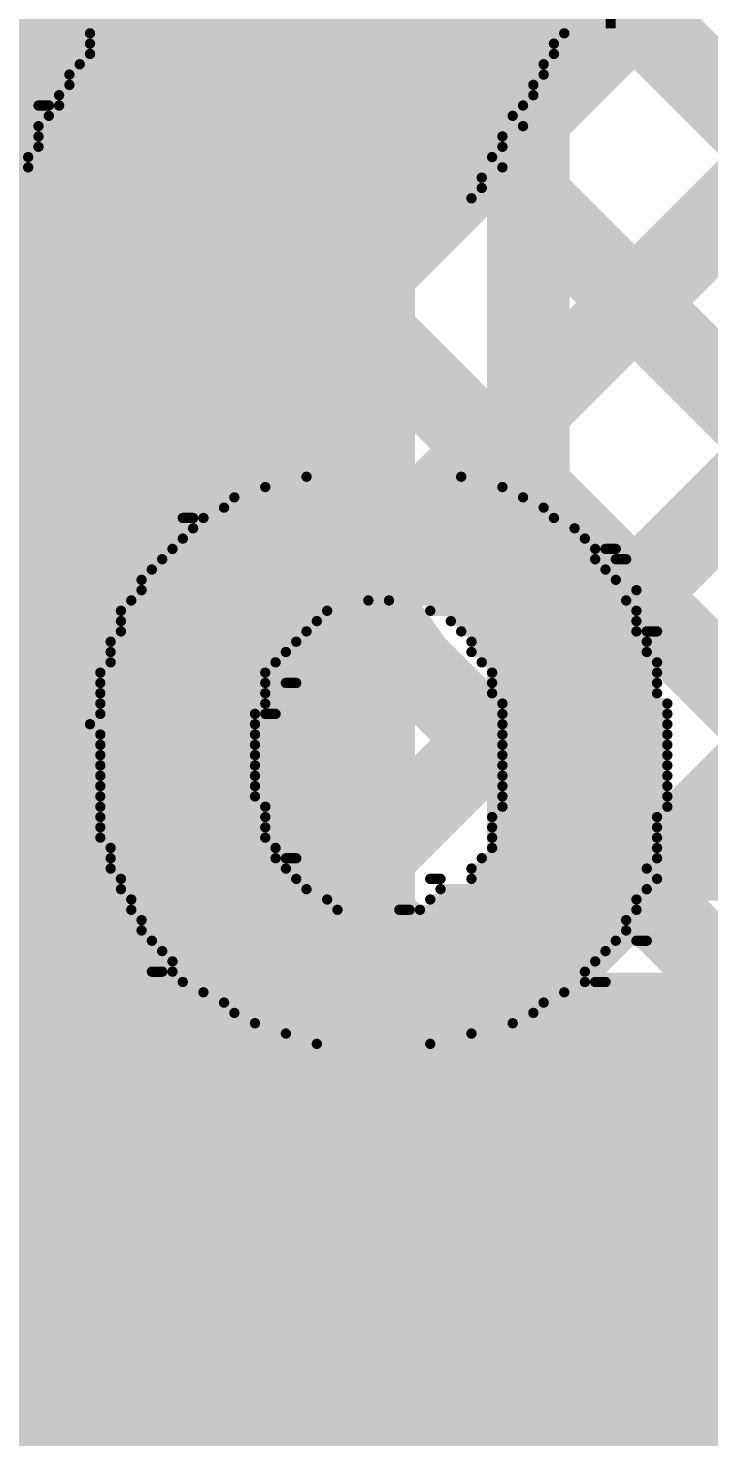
# Model space of a CAD drawing. Header units: millimetres. Extents: x 0 to 214, y 0 to 214.
# Drawn here: x 3.425 to 3.491, y 1.8859 to 2.0225 of the extents above; entities that cross this region are included whole.
import ezdxf

# ---------------------------------------------------------------- set-up
doc = ezdxf.new("R2010")
doc.units = ezdxf.units.MM
doc.header["$MEASUREMENT"] = 0
for name, color, linetype in [('BottomLayer', 5, 'Continuous'), ('BottomOverlay', 54, 'Continuous'), ('TopLayer', 1, 'Continuous'), ('TopOverlay', 2, 'Continuous'), ('TopPaste', 8, 'Continuous'), ('TopSolder', 216, 'Continuous')]:
    doc.layers.add(name, color=color, linetype=linetype)
doc.styles.add('Arial', font='', dxfattribs={"height": 0.2})
doc.styles.get('Arial').set_extended_font_data('Arial')

# ---------------------------------------------------------------- blocks, each defined once
blk = doc.blocks.new('C__0603_299')
at = {"layer": 'TopLayer'}
for points in [[(-0.015, 0.0175), (-0.015, -0.0175), (-0.045, -0.0175), (-0.045, 0.0175)], [(0.045, 0.0175), (0.045, -0.0175), (0.015, -0.0175), (0.015, 0.0175)]]:
    blk.add_hatch(color=1, dxfattribs=at).paths.add_polyline_path(points)
at = {"layer": 'TopPaste'}
for points in [[(-0.015, 0.0175), (-0.015, -0.0175), (-0.045, -0.0175), (-0.045, 0.0175)], [(0.045, 0.0175), (0.045, -0.0175), (0.015, -0.0175), (0.015, 0.0175)]]:
    blk.add_hatch(color=8, dxfattribs=at).paths.add_polyline_path(points)
at = {"layer": 'TopSolder'}
for points in [[(-0.01264, 0.01986), (-0.01264, -0.01986), (-0.04736, -0.01986), (-0.04736, 0.01986)], [(0.04736, 0.01986), (0.04736, -0.01986), (0.01264, -0.01986), (0.01264, 0.01986)]]:
    blk.add_hatch(color=216, dxfattribs=at).paths.add_polyline_path(points)
at = {"layer": 'TopOverlay', "const_width": 0.005}
for points in [[(-0.049, -0.021), (-0.049, 0.021)], [(-0.049, 0.021), (-0.018, 0.021)], [(0.018, 0.021), (0.049, 0.021)], [(0.049, -0.021), (0.049, 0.021)], [(-0.049, -0.021), (-0.018, -0.021)], [(0.018, -0.021), (0.049, -0.021)]]:
    blk.add_lwpolyline(points, dxfattribs=at)
at = {"layer": 'TopOverlay', "const_width": 0.0025}
for points in [[(-0.05025, 0.021, 1), (-0.04775, 0.021, 1)], [(-0.05025, 0.021, 1), (-0.04775, 0.021, 1)], [(-0.01925, 0.021, 1), (-0.01675, 0.021, 1)], [(0.01675, 0.021, 1), (0.01925, 0.021, 1)], [(0.04775, 0.021, 1), (0.05025, 0.021, 1)], [(0.04775, 0.021, 1), (0.05025, 0.021, 1)], [(-0.05025, -0.021, 1), (-0.04775, -0.021, 1)], [(-0.05025, -0.021, 1), (-0.04775, -0.021, 1)], [(-0.01925, -0.021, 1), (-0.01675, -0.021, 1)], [(0.01675, -0.021, 1), (0.01925, -0.021, 1)], [(0.04775, -0.021, 1), (0.05025, -0.021, 1)], [(0.04775, -0.021, 1), (0.05025, -0.021, 1)]]:
    blk.add_lwpolyline(points, format="xyb", close=True, dxfattribs=at)

msp = doc.modelspace()

# ---------------------------------------------------------------- linework, layer by layer
at = {"layer": 'BottomLayer'}
for points, const_width in [([(3.31107, 1.908), (4.08957, 2.6865)], 0.008), ([(3.33936, 1.908), (4.11786, 2.6865)], 0.008), ([(3.36764, 1.908), (4.14614, 2.6865)], 0.008), ([(3.39593, 1.908), (3.99415, 2.50622)], 0.008), ([(3.42421, 1.908), (3.994, 2.47779)], 0.008), ([(3.45249, 1.908), (3.994, 2.44951)], 0.008), ([(3.48078, 1.908), (3.994, 2.42122)], 0.008), ([(3.12212, 2.32928), (3.54339, 1.908)], 0.008), ([(3.114, 2.30911), (3.51511, 1.908)], 0.008), ([(3.21342, 2.29454), (3.59996, 1.908)], 0.008), ([(3.19448, 2.28519), (3.57168, 1.908)], 0.008), ([(3.114, 2.28083), (3.48683, 1.908)], 0.008), ([(3.114, 2.25254), (3.45854, 1.908)], 0.008), ([(3.114, 2.22426), (3.43026, 1.908)], 0.008), ([(3.25984, 1.908), (3.61193, 1.908)], 0.008), ([(3.247, 1.877), (3.641, 1.877)], 0.04)]:
    msp.add_lwpolyline(points, dxfattribs=dict(at, const_width=const_width))
at = {"layer": 'BottomLayer', "const_width": 0.004}
for points in [[(3.42221, 1.908, 1), (3.42621, 1.908, 1)], [(3.42826, 1.908, 1), (3.43226, 1.908, 1)], [(3.45049, 1.908, 1), (3.45449, 1.908, 1)], [(3.45654, 1.908, 1), (3.46054, 1.908, 1)], [(3.47878, 1.908, 1), (3.48278, 1.908, 1)], [(3.48483, 1.908, 1), (3.48883, 1.908, 1)]]:
    msp.add_lwpolyline(points, format="xyb", close=True, dxfattribs=at)
at = {"layer": 'BottomOverlay', "const_width": 0.001}
for points in [[(3.432, 2.023), (3.477, 2.023)], [(3.481, 2.023), (3.482, 2.023)], [(3.431, 2.022), (3.477, 2.022)], [(3.431, 2.021), (3.476, 2.021)], [(3.431, 2.02), (3.476, 2.02)], [(3.43, 2.019), (3.475, 2.019)], [(3.429, 2.018), (3.475, 2.018)], [(3.428, 2.016), (3.474, 2.016)], [(3.429, 2.017), (3.474, 2.017)], [(3.426, 2.015), (3.427, 2.015)], [(3.428, 2.015), (3.473, 2.015)], [(3.427, 2.014), (3.472, 2.014)], [(3.426, 2.013), (3.473, 2.013)], [(3.426, 2.012), (3.471, 2.012)], [(3.426, 2.011), (3.471, 2.011)], [(3.425, 2.01), (3.47, 2.01)], [(3.424, 2.008), (3.469, 2.008)], [(3.425, 2.009), (3.471, 2.009)], [(3.424, 2.007), (3.469, 2.007)], [(3.424, 2.006), (3.468, 2.006)], [(3.452, 1.979), (3.467, 1.979)], [(3.448, 1.978), (3.471, 1.978)], [(3.445, 1.977), (3.473, 1.977)], [(3.44, 1.975), (3.441, 1.975)], [(3.442, 1.975), (3.476, 1.975)], [(3.444, 1.976), (3.475, 1.976)], [(3.441, 1.974), (3.478, 1.974)], [(3.44, 1.973), (3.479, 1.973)], [(3.438, 1.971), (3.48, 1.971)], [(3.439, 1.972), (3.48, 1.972)], [(3.481, 1.972), (3.482, 1.972)], [(3.482, 1.971), (3.483, 1.971)], [(3.437, 1.97), (3.481, 1.97)], [(3.436, 1.969), (3.482, 1.969)], [(3.435, 1.967), (3.458, 1.967)], [(3.436, 1.968), (3.484, 1.968)], [(3.46, 1.967), (3.483, 1.967)], [(3.434, 1.966), (3.454, 1.966)], [(3.464, 1.966), (3.484, 1.966)], [(3.434, 1.965), (3.453, 1.965)], [(3.434, 1.964), (3.452, 1.964)], [(3.466, 1.965), (3.484, 1.965)], [(3.467, 1.964), (3.484, 1.964)], [(3.485, 1.964), (3.486, 1.964)], [(3.433, 1.963), (3.451, 1.963)], [(3.468, 1.963), (3.485, 1.963)], [(3.433, 1.962), (3.45, 1.962)], [(3.468, 1.962), (3.485, 1.962)], [(3.432, 1.96), (3.448, 1.96)], [(3.433, 1.961), (3.449, 1.961)], [(3.469, 1.961), (3.486, 1.961)], [(3.47, 1.96), (3.486, 1.96)], [(3.432, 1.959), (3.448, 1.959)], [(3.45, 1.959), (3.451, 1.959)], [(3.47, 1.959), (3.486, 1.959)], [(3.432, 1.958), (3.448, 1.958)], [(3.47, 1.958), (3.486, 1.958)], [(3.432, 1.957), (3.448, 1.957)], [(3.432, 1.956), (3.447, 1.956)], [(3.448, 1.956), (3.449, 1.956)], [(3.471, 1.957), (3.487, 1.957)], [(3.471, 1.956), (3.487, 1.956)], [(3.431, 1.955), (3.447, 1.955)], [(3.471, 1.955), (3.487, 1.955)], [(3.432, 1.954), (3.447, 1.954)], [(3.471, 1.954), (3.487, 1.954)], [(3.432, 1.953), (3.447, 1.953)], [(3.432, 1.952), (3.447, 1.952)], [(3.471, 1.953), (3.487, 1.953)], [(3.471, 1.952), (3.487, 1.952)], [(3.432, 1.951), (3.447, 1.951)], [(3.471, 1.951), (3.487, 1.951)], [(3.432, 1.95), (3.447, 1.95)], [(3.432, 1.949), (3.447, 1.949)], [(3.471, 1.95), (3.487, 1.95)], [(3.471, 1.949), (3.487, 1.949)], [(3.432, 1.948), (3.447, 1.948)], [(3.471, 1.948), (3.487, 1.948)], [(3.432, 1.947), (3.448, 1.947)], [(3.471, 1.947), (3.487, 1.947)], [(3.432, 1.946), (3.448, 1.946)], [(3.432, 1.945), (3.448, 1.945)], [(3.47, 1.946), (3.486, 1.946)], [(3.47, 1.945), (3.486, 1.945)], [(3.432, 1.944), (3.448, 1.944)], [(3.47, 1.944), (3.486, 1.944)], [(3.433, 1.943), (3.449, 1.943)], [(3.47, 1.943), (3.486, 1.943)], [(3.433, 1.942), (3.449, 1.942)], [(3.433, 1.941), (3.45, 1.941)], [(3.45, 1.942), (3.451, 1.942)], [(3.468, 1.941), (3.485, 1.941)], [(3.469, 1.942), (3.486, 1.942)], [(3.434, 1.94), (3.451, 1.94)], [(3.464, 1.94), (3.465, 1.94)], [(3.468, 1.94), (3.486, 1.94)], [(3.434, 1.939), (3.452, 1.939)], [(3.435, 1.938), (3.454, 1.938)], [(3.464, 1.938), (3.484, 1.938)], [(3.465, 1.939), (3.485, 1.939)], [(3.435, 1.937), (3.455, 1.937)], [(3.461, 1.937), (3.462, 1.937)], [(3.463, 1.937), (3.484, 1.937)], [(3.436, 1.936), (3.483, 1.936)], [(3.436, 1.935), (3.483, 1.935)], [(3.437, 1.934), (3.482, 1.934)], [(3.484, 1.934), (3.485, 1.934)], [(3.438, 1.933), (3.481, 1.933)], [(3.439, 1.932), (3.48, 1.932)], [(3.437, 1.931), (3.438, 1.931)], [(3.439, 1.931), (3.479, 1.931)], [(3.44, 1.93), (3.479, 1.93)], [(3.48, 1.93), (3.481, 1.93)], [(3.442, 1.929), (3.477, 1.929)], [(3.444, 1.928), (3.475, 1.928)], [(3.445, 1.927), (3.474, 1.927)], [(3.447, 1.926), (3.472, 1.926)], [(3.45, 1.925), (3.468, 1.925)], [(3.453, 1.924), (3.464, 1.924)]]:
    msp.add_lwpolyline(points, dxfattribs=at)
at = {"layer": 'BottomOverlay', "const_width": 0.0005}
for points in [[(3.43075, 2.022, 1), (3.43125, 2.022, 1)], [(3.47675, 2.022, 1), (3.47725, 2.022, 1)], [(3.43075, 2.021, 1), (3.43125, 2.021, 1)], [(3.43075, 2.02, 1), (3.43125, 2.02, 1)], [(3.47575, 2.021, 1), (3.47625, 2.021, 1)], [(3.47575, 2.02, 1), (3.47625, 2.02, 1)], [(3.42975, 2.019, 1), (3.43025, 2.019, 1)], [(3.47475, 2.019, 1), (3.47525, 2.019, 1)], [(3.42875, 2.018, 1), (3.42925, 2.018, 1)], [(3.47475, 2.018, 1), (3.47525, 2.018, 1)], [(3.42775, 2.016, 1), (3.42825, 2.016, 1)], [(3.42875, 2.017, 1), (3.42925, 2.017, 1)], [(3.47375, 2.017, 1), (3.47425, 2.017, 1)], [(3.47375, 2.016, 1), (3.47425, 2.016, 1)], [(3.42575, 2.015, 1), (3.42625, 2.015, 1)], [(3.42675, 2.015, 1), (3.42725, 2.015, 1)], [(3.42775, 2.015, 1), (3.42825, 2.015, 1)], [(3.47275, 2.015, 1), (3.47325, 2.015, 1)], [(3.42675, 2.014, 1), (3.42725, 2.014, 1)], [(3.47175, 2.014, 1), (3.47225, 2.014, 1)], [(3.42575, 2.013, 1), (3.42625, 2.013, 1)], [(3.42575, 2.012, 1), (3.42625, 2.012, 1)], [(3.47075, 2.012, 1), (3.47125, 2.012, 1)], [(3.47275, 2.013, 1), (3.47325, 2.013, 1)], [(3.42575, 2.011, 1), (3.42625, 2.011, 1)], [(3.47075, 2.011, 1), (3.47125, 2.011, 1)], [(3.42475, 2.01, 1), (3.42525, 2.01, 1)], [(3.46975, 2.01, 1), (3.47025, 2.01, 1)], [(3.42475, 2.009, 1), (3.42525, 2.009, 1)], [(3.46875, 2.008, 1), (3.46925, 2.008, 1)], [(3.47075, 2.009, 1), (3.47125, 2.009, 1)], [(3.46875, 2.007, 1), (3.46925, 2.007, 1)], [(3.46775, 2.006, 1), (3.46825, 2.006, 1)], [(3.45175, 1.979, 1), (3.45225, 1.979, 1)], [(3.46675, 1.979, 1), (3.46725, 1.979, 1)], [(3.44775, 1.978, 1), (3.44825, 1.978, 1)], [(3.47075, 1.978, 1), (3.47125, 1.978, 1)], [(3.44475, 1.977, 1), (3.44525, 1.977, 1)], [(3.47275, 1.977, 1), (3.47325, 1.977, 1)], [(3.43975, 1.975, 1), (3.44025, 1.975, 1)], [(3.44075, 1.975, 1), (3.44125, 1.975, 1)], [(3.44175, 1.975, 1), (3.44225, 1.975, 1)], [(3.44375, 1.976, 1), (3.44425, 1.976, 1)], [(3.47475, 1.976, 1), (3.47525, 1.976, 1)], [(3.47575, 1.975, 1), (3.47625, 1.975, 1)], [(3.44075, 1.974, 1), (3.44125, 1.974, 1)], [(3.47775, 1.974, 1), (3.47825, 1.974, 1)], [(3.43975, 1.973, 1), (3.44025, 1.973, 1)], [(3.47875, 1.973, 1), (3.47925, 1.973, 1)], [(3.43775, 1.971, 1), (3.43825, 1.971, 1)], [(3.43875, 1.972, 1), (3.43925, 1.972, 1)], [(3.47975, 1.972, 1), (3.48025, 1.972, 1)], [(3.47975, 1.971, 1), (3.48025, 1.971, 1)], [(3.48075, 1.972, 1), (3.48125, 1.972, 1)], [(3.48175, 1.972, 1), (3.48225, 1.972, 1)], [(3.48175, 1.971, 1), (3.48225, 1.971, 1)], [(3.48275, 1.971, 1), (3.48325, 1.971, 1)], [(3.43675, 1.97, 1), (3.43725, 1.97, 1)], [(3.48075, 1.97, 1), (3.48125, 1.97, 1)], [(3.43575, 1.969, 1), (3.43625, 1.969, 1)], [(3.48175, 1.969, 1), (3.48225, 1.969, 1)], [(3.43475, 1.967, 1), (3.43525, 1.967, 1)], [(3.43575, 1.968, 1), (3.43625, 1.968, 1)], [(3.45775, 1.967, 1), (3.45825, 1.967, 1)], [(3.45975, 1.967, 1), (3.46025, 1.967, 1)], [(3.48275, 1.967, 1), (3.48325, 1.967, 1)], [(3.48375, 1.968, 1), (3.48425, 1.968, 1)], [(3.43375, 1.966, 1), (3.43425, 1.966, 1)], [(3.45375, 1.966, 1), (3.45425, 1.966, 1)], [(3.46375, 1.966, 1), (3.46425, 1.966, 1)], [(3.48375, 1.966, 1), (3.48425, 1.966, 1)], [(3.43375, 1.965, 1), (3.43425, 1.965, 1)], [(3.43375, 1.964, 1), (3.43425, 1.964, 1)], [(3.45175, 1.964, 1), (3.45225, 1.964, 1)], [(3.45275, 1.965, 1), (3.45325, 1.965, 1)], [(3.46575, 1.965, 1), (3.46625, 1.965, 1)], [(3.46675, 1.964, 1), (3.46725, 1.964, 1)], [(3.48375, 1.965, 1), (3.48425, 1.965, 1)], [(3.48375, 1.964, 1), (3.48425, 1.964, 1)], [(3.48475, 1.964, 1), (3.48525, 1.964, 1)], [(3.48575, 1.964, 1), (3.48625, 1.964, 1)], [(3.43275, 1.963, 1), (3.43325, 1.963, 1)], [(3.45075, 1.963, 1), (3.45125, 1.963, 1)], [(3.46775, 1.963, 1), (3.46825, 1.963, 1)], [(3.48475, 1.963, 1), (3.48525, 1.963, 1)], [(3.43275, 1.962, 1), (3.43325, 1.962, 1)], [(3.44975, 1.962, 1), (3.45025, 1.962, 1)], [(3.46775, 1.962, 1), (3.46825, 1.962, 1)], [(3.48475, 1.962, 1), (3.48525, 1.962, 1)], [(3.43175, 1.96, 1), (3.43225, 1.96, 1)], [(3.43275, 1.961, 1), (3.43325, 1.961, 1)], [(3.44775, 1.96, 1), (3.44825, 1.96, 1)], [(3.44875, 1.961, 1), (3.44925, 1.961, 1)], [(3.46875, 1.961, 1), (3.46925, 1.961, 1)], [(3.46975, 1.96, 1), (3.47025, 1.96, 1)], [(3.48575, 1.961, 1), (3.48625, 1.961, 1)], [(3.48575, 1.96, 1), (3.48625, 1.96, 1)], [(3.43175, 1.959, 1), (3.43225, 1.959, 1)], [(3.44775, 1.959, 1), (3.44825, 1.959, 1)], [(3.44975, 1.959, 1), (3.45025, 1.959, 1)], [(3.45075, 1.959, 1), (3.45125, 1.959, 1)], [(3.46975, 1.959, 1), (3.47025, 1.959, 1)], [(3.48575, 1.959, 1), (3.48625, 1.959, 1)], [(3.43175, 1.958, 1), (3.43225, 1.958, 1)], [(3.44775, 1.958, 1), (3.44825, 1.958, 1)], [(3.46975, 1.958, 1), (3.47025, 1.958, 1)], [(3.48575, 1.958, 1), (3.48625, 1.958, 1)], [(3.43175, 1.957, 1), (3.43225, 1.957, 1)], [(3.43175, 1.956, 1), (3.43225, 1.956, 1)], [(3.44675, 1.956, 1), (3.44725, 1.956, 1)], [(3.44775, 1.957, 1), (3.44825, 1.957, 1)], [(3.44775, 1.956, 1), (3.44825, 1.956, 1)], [(3.44875, 1.956, 1), (3.44925, 1.956, 1)], [(3.47075, 1.957, 1), (3.47125, 1.957, 1)], [(3.47075, 1.956, 1), (3.47125, 1.956, 1)], [(3.48675, 1.957, 1), (3.48725, 1.957, 1)], [(3.48675, 1.956, 1), (3.48725, 1.956, 1)], [(3.43075, 1.955, 1), (3.43125, 1.955, 1)], [(3.44675, 1.955, 1), (3.44725, 1.955, 1)], [(3.47075, 1.955, 1), (3.47125, 1.955, 1)], [(3.48675, 1.955, 1), (3.48725, 1.955, 1)], [(3.43175, 1.954, 1), (3.43225, 1.954, 1)], [(3.44675, 1.954, 1), (3.44725, 1.954, 1)], [(3.47075, 1.954, 1), (3.47125, 1.954, 1)], [(3.48675, 1.954, 1), (3.48725, 1.954, 1)], [(3.43175, 1.953, 1), (3.43225, 1.953, 1)], [(3.43175, 1.952, 1), (3.43225, 1.952, 1)], [(3.44675, 1.953, 1), (3.44725, 1.953, 1)], [(3.44675, 1.952, 1), (3.44725, 1.952, 1)], [(3.47075, 1.953, 1), (3.47125, 1.953, 1)], [(3.47075, 1.952, 1), (3.47125, 1.952, 1)], [(3.48675, 1.953, 1), (3.48725, 1.953, 1)], [(3.48675, 1.952, 1), (3.48725, 1.952, 1)], [(3.43175, 1.951, 1), (3.43225, 1.951, 1)], [(3.44675, 1.951, 1), (3.44725, 1.951, 1)], [(3.47075, 1.951, 1), (3.47125, 1.951, 1)], [(3.48675, 1.951, 1), (3.48725, 1.951, 1)], [(3.43175, 1.95, 1), (3.43225, 1.95, 1)], [(3.43175, 1.949, 1), (3.43225, 1.949, 1)], [(3.44675, 1.95, 1), (3.44725, 1.95, 1)], [(3.44675, 1.949, 1), (3.44725, 1.949, 1)], [(3.47075, 1.95, 1), (3.47125, 1.95, 1)], [(3.47075, 1.949, 1), (3.47125, 1.949, 1)], [(3.48675, 1.95, 1), (3.48725, 1.95, 1)], [(3.48675, 1.949, 1), (3.48725, 1.949, 1)], [(3.43175, 1.948, 1), (3.43225, 1.948, 1)], [(3.44675, 1.948, 1), (3.44725, 1.948, 1)], [(3.47075, 1.948, 1), (3.47125, 1.948, 1)], [(3.48675, 1.948, 1), (3.48725, 1.948, 1)], [(3.43175, 1.947, 1), (3.43225, 1.947, 1)], [(3.44775, 1.947, 1), (3.44825, 1.947, 1)], [(3.47075, 1.947, 1), (3.47125, 1.947, 1)], [(3.48675, 1.947, 1), (3.48725, 1.947, 1)], [(3.43175, 1.946, 1), (3.43225, 1.946, 1)], [(3.43175, 1.945, 1), (3.43225, 1.945, 1)], [(3.44775, 1.946, 1), (3.44825, 1.946, 1)], [(3.44775, 1.945, 1), (3.44825, 1.945, 1)], [(3.46975, 1.946, 1), (3.47025, 1.946, 1)], [(3.46975, 1.945, 1), (3.47025, 1.945, 1)], [(3.48575, 1.946, 1), (3.48625, 1.946, 1)], [(3.48575, 1.945, 1), (3.48625, 1.945, 1)], [(3.43175, 1.944, 1), (3.43225, 1.944, 1)], [(3.44775, 1.944, 1), (3.44825, 1.944, 1)], [(3.46975, 1.944, 1), (3.47025, 1.944, 1)], [(3.48575, 1.944, 1), (3.48625, 1.944, 1)], [(3.43275, 1.943, 1), (3.43325, 1.943, 1)], [(3.44875, 1.943, 1), (3.44925, 1.943, 1)], [(3.46975, 1.943, 1), (3.47025, 1.943, 1)], [(3.48575, 1.943, 1), (3.48625, 1.943, 1)], [(3.43275, 1.942, 1), (3.43325, 1.942, 1)], [(3.43275, 1.941, 1), (3.43325, 1.941, 1)], [(3.44875, 1.942, 1), (3.44925, 1.942, 1)], [(3.44975, 1.942, 1), (3.45025, 1.942, 1)], [(3.44975, 1.941, 1), (3.45025, 1.941, 1)], [(3.45075, 1.942, 1), (3.45125, 1.942, 1)], [(3.46775, 1.941, 1), (3.46825, 1.941, 1)], [(3.46875, 1.942, 1), (3.46925, 1.942, 1)], [(3.48475, 1.941, 1), (3.48525, 1.941, 1)], [(3.48575, 1.942, 1), (3.48625, 1.942, 1)], [(3.43375, 1.94, 1), (3.43425, 1.94, 1)], [(3.45075, 1.94, 1), (3.45125, 1.94, 1)], [(3.46375, 1.94, 1), (3.46425, 1.94, 1)], [(3.46475, 1.94, 1), (3.46525, 1.94, 1)], [(3.46775, 1.94, 1), (3.46825, 1.94, 1)], [(3.48575, 1.94, 1), (3.48625, 1.94, 1)], [(3.43375, 1.939, 1), (3.43425, 1.939, 1)], [(3.43475, 1.938, 1), (3.43525, 1.938, 1)], [(3.45175, 1.939, 1), (3.45225, 1.939, 1)], [(3.45375, 1.938, 1), (3.45425, 1.938, 1)], [(3.46375, 1.938, 1), (3.46425, 1.938, 1)], [(3.46475, 1.939, 1), (3.46525, 1.939, 1)], [(3.48375, 1.938, 1), (3.48425, 1.938, 1)], [(3.48475, 1.939, 1), (3.48525, 1.939, 1)], [(3.43475, 1.937, 1), (3.43525, 1.937, 1)], [(3.45475, 1.937, 1), (3.45525, 1.937, 1)], [(3.46075, 1.937, 1), (3.46125, 1.937, 1)], [(3.46175, 1.937, 1), (3.46225, 1.937, 1)], [(3.46275, 1.937, 1), (3.46325, 1.937, 1)], [(3.48375, 1.937, 1), (3.48425, 1.937, 1)], [(3.43575, 1.936, 1), (3.43625, 1.936, 1)], [(3.48275, 1.936, 1), (3.48325, 1.936, 1)], [(3.43575, 1.935, 1), (3.43625, 1.935, 1)], [(3.43675, 1.934, 1), (3.43725, 1.934, 1)], [(3.48175, 1.934, 1), (3.48225, 1.934, 1)], [(3.48275, 1.935, 1), (3.48325, 1.935, 1)], [(3.48375, 1.934, 1), (3.48425, 1.934, 1)], [(3.48475, 1.934, 1), (3.48525, 1.934, 1)], [(3.43775, 1.933, 1), (3.43825, 1.933, 1)], [(3.48075, 1.933, 1), (3.48125, 1.933, 1)], [(3.43875, 1.932, 1), (3.43925, 1.932, 1)], [(3.47975, 1.932, 1), (3.48025, 1.932, 1)], [(3.43675, 1.931, 1), (3.43725, 1.931, 1)], [(3.43775, 1.931, 1), (3.43825, 1.931, 1)], [(3.43875, 1.931, 1), (3.43925, 1.931, 1)], [(3.43975, 1.93, 1), (3.44025, 1.93, 1)], [(3.47875, 1.931, 1), (3.47925, 1.931, 1)], [(3.47875, 1.93, 1), (3.47925, 1.93, 1)], [(3.47975, 1.93, 1), (3.48025, 1.93, 1)], [(3.48075, 1.93, 1), (3.48125, 1.93, 1)], [(3.44175, 1.929, 1), (3.44225, 1.929, 1)], [(3.47675, 1.929, 1), (3.47725, 1.929, 1)], [(3.44375, 1.928, 1), (3.44425, 1.928, 1)], [(3.47475, 1.928, 1), (3.47525, 1.928, 1)], [(3.44475, 1.927, 1), (3.44525, 1.927, 1)], [(3.44675, 1.926, 1), (3.44725, 1.926, 1)], [(3.47175, 1.926, 1), (3.47225, 1.926, 1)], [(3.47375, 1.927, 1), (3.47425, 1.927, 1)], [(3.44975, 1.925, 1), (3.45025, 1.925, 1)], [(3.46775, 1.925, 1), (3.46825, 1.925, 1)], [(3.45275, 1.924, 1), (3.45325, 1.924, 1)], [(3.46375, 1.924, 1), (3.46425, 1.924, 1)]]:
    msp.add_lwpolyline(points, format="xyb", close=True, dxfattribs=at)
at = {"layer": 'TopLayer'}
for points, const_width in [([(3.47352, 1.9856), (3.77293, 2.285)], 0.008), ([(3.47352, 2.01388), (3.74464, 2.285)], 0.008), ([(3.47352, 1.95732), (3.80121, 2.285)], 0.008), ([(3.48639, 1.94189), (3.82949, 2.285)], 0.008), ([(3.44252, 1.91089), (3.44252, 2.06491)], 0.04), ([(3.47352, 1.94189), (3.47352, 2.06491)], 0.008), ([(3.47352, 2.03444), (3.54556, 1.9624)], 0.008), ([(3.47352, 2.00615), (3.53142, 1.94826)], 0.008), ([(3.47352, 1.97787), (3.5095, 1.94189)], 0.008), ([(3.47352, 1.94959), (3.48122, 1.94189)], 0.008), ([(3.47352, 1.94189), (3.52505, 1.94189)], 0.008), ([(3.44252, 1.91089), (3.53789, 1.91089)], 0.04), ([(3.44252, 1.86089), (3.44252, 1.91089)], 0.04)]:
    msp.add_lwpolyline(points, dxfattribs=dict(at, const_width=const_width))
for points, const_width in [([(3.47152, 2.01388, 1), (3.47552, 2.01388, 1)], 0.004), ([(3.47152, 2.00615, 1), (3.47552, 2.00615, 1)], 0.004), ([(3.47152, 1.9856, 1), (3.47552, 1.9856, 1)], 0.004), ([(3.47152, 1.97787, 1), (3.47552, 1.97787, 1)], 0.004), ([(3.47152, 1.95732, 1), (3.47552, 1.95732, 1)], 0.004), ([(3.47152, 1.94959, 1), (3.47552, 1.94959, 1)], 0.004), ([(3.47152, 1.94189, 1), (3.47552, 1.94189, 1)], 0.004), ([(3.47152, 1.94189, 1), (3.47552, 1.94189, 1)], 0.004), ([(3.47922, 1.94189, 1), (3.48322, 1.94189, 1)], 0.004), ([(3.48439, 1.94189, 1), (3.48839, 1.94189, 1)], 0.004), ([(3.43252, 1.91089, 1), (3.45252, 1.91089, 1)], 0.02), ([(3.43252, 1.91089, 1), (3.45252, 1.91089, 1)], 0.02), ([(3.43252, 1.91089, 1), (3.45252, 1.91089, 1)], 0.02)]:
    msp.add_lwpolyline(points, format="xyb", close=True, dxfattribs=dict(at, const_width=const_width))

# ---------------------------------------------------------------- block references
msp.add_blockref('C__0603_299', (3.41252, 1.91089))

# ---------------------------------------------------------------- texts
at = {"layer": 'TopOverlay', "style": 'Arial'}
msp.add_text('*', height=0.075, rotation=360, dxfattribs=at).set_placement((3.43752, 1.91398))

doc.saveas('drawing.dxf')
